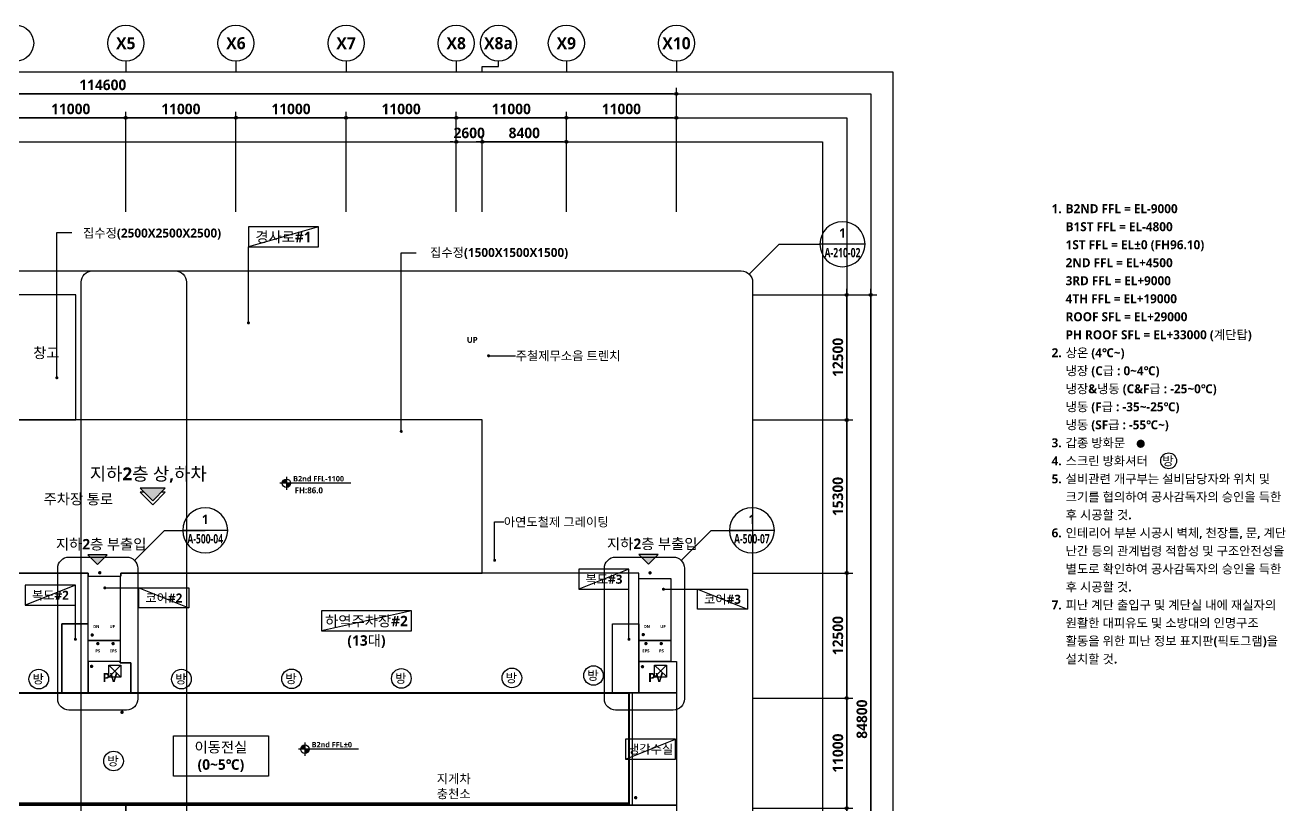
# Model space of a CAD drawing. Header units: millimetres. Extents: x 262941 to 188694772, y -170559 to 426415924.
# Drawn here: x 369335 to 495238, y 91756 to 169666 of the extents above; entities that cross this region are included whole.
import ezdxf
from ezdxf.enums import TextEntityAlignment as Align

# ---------------------------------------------------------------- set-up
doc = ezdxf.new("R2010")
doc.units = ezdxf.units.MM
doc.header["$LTSCALE"] = 400
doc.header["$MEASUREMENT"] = 0
doc.header["$PDSIZE"] = -10
doc.layers.get('0').update_dxf_attribs({"linetype": 'CONTINUOUS'})
doc.layers.get('Defpoints').update_dxf_attribs({"color": 153, "linetype": 'CONTINUOUS'})
for name, color, linetype in [('A-ANNO-ENT', 1, 'CONTINUOUS'), ('A-ANNO-GRA1', 7, 'CONTINUOUS'), ('A-ANNO-NOTE', 7, 'CONTINUOUS'), ('A-ANNO-PONT', 7, 'CONTINUOUS'), ('A-ANNO-TEXT1', 7, 'CONTINUOUS'), ('A-ANNO-TEXT2', 3, 'CONTINUOUS'), ('A-ANNO-TITL', 7, 'CONTINUOUS'), ('A-FLOR-MARK-ARCH', 1, 'CONTINUOUS'), ('A-ST-AXIS-BUB', 7, 'CONTINUOUS'), ('A-ST-AXIS-DIM', 7, 'CONTINUOUS'), ('AA-MKXS', 3, 'CONTINUOUS'), ('AA-MKXX', 3, 'CONTINUOUS'), ('heb', 240, 'CONTINUOUS')]:
    doc.layers.add(name, color=color, linetype=linetype)
doc.layers.add('Defpoint', color=161, linetype='CONTINUOUS', plot=False)
doc.layers.add('면적', color=210, linetype='CONTINUOUS', plot=False)
doc.styles.add('2020음성 1차', font='')
doc.styles.add('SAMOO', font='romans.shx', dxfattribs={"bigfont": 'whgtxt.shx'})
doc.styles.add('SH_대대리576', font='')
doc.styles.add('SH_진천_나눔', font='')
doc.styles.get('2020음성 1차').set_extended_font_data('NanumGothic', bold=True)
doc.styles.get('SH_대대리576').set_extended_font_data('NanumGothic', bold=True)
doc.styles.get('SH_진천_나눔').set_extended_font_data('NanumGothic', bold=True)
doc.dimstyles.new('SHP 600', dxfattribs={"dimscale": 300, "dimtxt": 3.5, "dimasz": 1, "dimexe": 2, "dimexo": 2, "dimgap": 1, "dimtad": 1, "dimdec": 0, "dimzin": 0, "dimdsep": 46, "dimtxsty": 'SH_대대리576', "dimblk": 'DIMDOT', "dimcen": 0.09, "dimclrt": 3, "dimadec": 0, "dimazin": 1, "dimtfac": 1, "dimtdec": 0, "dimtix": 1, "dimtmove": 2, "dimatfit": 0, "dimldrblk": 'DIMDOT', "dimfxl": 1, "dimtolj": 1, "dimtzin": 0, "dimarcsym": 0})

# ---------------------------------------------------------------- blocks, each defined once
blk = doc.blocks.new('DIMDOT')
at = {"color": 0}
blk.add_line((-2, 0), (2, 0), dxfattribs=at)
for radius in [0.5, 0.25]:
    blk.add_circle((0, 0), radius, dxfattribs=at)
blk = doc.blocks.new('*D73')
at = {"layer": 'A-ST-AXIS-DIM', "color": 0, "lineweight": -2, "transparency": 16777216}
for p, q in [((319782, 151016), (319782, 163416)), ((434082, 162816), (320082, 162816)), ((434382, 151016), (434382, 163416))]:
    blk.add_line(p, q, dxfattribs=at)
at = {"layer": 'Defpoints', "color": 0, "transparency": 16777216}
for p in [(319782, 162816), (319782, 150416), (434382, 150416)]:
    blk.add_point(p, dxfattribs=at)
at = {"layer": 'A-ST-AXIS-DIM', "color": 0, "linetype": 'ByBlock', "lineweight": -2, "transparency": 16777216, "xscale": 300, "yscale": 300, "zscale": 300, "rotation": 180}
blk.add_blockref('DIMDOT', (319782, 162816), dxfattribs=at)
at = {"layer": 'A-ST-AXIS-DIM', "color": 0, "linetype": 'ByBlock', "lineweight": -2, "transparency": 16777216, "xscale": 300, "yscale": 300, "zscale": 300}
blk.add_blockref('DIMDOT', (434382, 162816), dxfattribs=at)
at = {"layer": 'A-ST-AXIS-DIM', "color": 3, "transparency": 16777216, "insert": (377082, 163696), "char_height": 1050, "attachment_point": 5, "style": 'SH_대대리576'}
blk.add_mtext('\\A1;114600', dxfattribs=at)
blk = doc.blocks.new('*D77')
at = {"layer": 'A-ST-AXIS-DIM', "color": 0, "lineweight": -2, "transparency": 16777216}
for p, q in [((368382, 151016), (368382, 161016)), ((379082, 160416), (368682, 160416)), ((379382, 151016), (379382, 161016))]:
    blk.add_line(p, q, dxfattribs=at)
at = {"layer": 'Defpoints', "color": 0, "transparency": 16777216}
for p in [(368382, 160416), (368382, 150416), (379382, 150416)]:
    blk.add_point(p, dxfattribs=at)
at = {"layer": 'A-ST-AXIS-DIM', "color": 0, "linetype": 'ByBlock', "lineweight": -2, "transparency": 16777216, "xscale": 300, "yscale": 300, "zscale": 300, "rotation": 180}
blk.add_blockref('DIMDOT', (368382, 160416), dxfattribs=at)
at = {"layer": 'A-ST-AXIS-DIM', "color": 0, "linetype": 'ByBlock', "lineweight": -2, "transparency": 16777216, "xscale": 300, "yscale": 300, "zscale": 300}
blk.add_blockref('DIMDOT', (379382, 160416), dxfattribs=at)
at = {"layer": 'A-ST-AXIS-DIM', "color": 3, "transparency": 16777216, "insert": (373882, 161292), "char_height": 1050, "attachment_point": 5, "style": 'SH_대대리576'}
blk.add_mtext('\\A1;11000', dxfattribs=at)
blk = doc.blocks.new('*D78')
at = {"layer": 'A-ST-AXIS-DIM', "color": 0, "lineweight": -2, "transparency": 16777216}
for p, q in [((379382, 151016), (379382, 161016)), ((390082, 160416), (379682, 160416)), ((390382, 151016), (390382, 161016))]:
    blk.add_line(p, q, dxfattribs=at)
at = {"layer": 'Defpoints', "color": 0, "transparency": 16777216}
for p in [(379382, 160416), (379382, 150416), (390382, 150416)]:
    blk.add_point(p, dxfattribs=at)
at = {"layer": 'A-ST-AXIS-DIM', "color": 0, "linetype": 'ByBlock', "lineweight": -2, "transparency": 16777216, "xscale": 300, "yscale": 300, "zscale": 300, "rotation": 180}
blk.add_blockref('DIMDOT', (379382, 160416), dxfattribs=at)
at = {"layer": 'A-ST-AXIS-DIM', "color": 0, "linetype": 'ByBlock', "lineweight": -2, "transparency": 16777216, "xscale": 300, "yscale": 300, "zscale": 300}
blk.add_blockref('DIMDOT', (390382, 160416), dxfattribs=at)
at = {"layer": 'A-ST-AXIS-DIM', "color": 3, "transparency": 16777216, "insert": (384882, 161292), "char_height": 1050, "attachment_point": 5, "style": 'SH_대대리576'}
blk.add_mtext('\\A1;11000', dxfattribs=at)
blk = doc.blocks.new('*D79')
at = {"layer": 'A-ST-AXIS-DIM', "color": 0, "lineweight": -2, "transparency": 16777216}
for p, q in [((390382, 151016), (390382, 161016)), ((401082, 160416), (390682, 160416)), ((401382, 151016), (401382, 161016))]:
    blk.add_line(p, q, dxfattribs=at)
at = {"layer": 'Defpoints', "color": 0, "transparency": 16777216}
for p in [(390382, 160416), (390382, 150416), (401382, 150416)]:
    blk.add_point(p, dxfattribs=at)
at = {"layer": 'A-ST-AXIS-DIM', "color": 0, "linetype": 'ByBlock', "lineweight": -2, "transparency": 16777216, "xscale": 300, "yscale": 300, "zscale": 300, "rotation": 180}
blk.add_blockref('DIMDOT', (390382, 160416), dxfattribs=at)
at = {"layer": 'A-ST-AXIS-DIM', "color": 0, "linetype": 'ByBlock', "lineweight": -2, "transparency": 16777216, "xscale": 300, "yscale": 300, "zscale": 300}
blk.add_blockref('DIMDOT', (401382, 160416), dxfattribs=at)
at = {"layer": 'A-ST-AXIS-DIM', "color": 3, "transparency": 16777216, "insert": (395882, 161292), "char_height": 1050, "attachment_point": 5, "style": 'SH_대대리576'}
blk.add_mtext('\\A1;11000', dxfattribs=at)
blk = doc.blocks.new('*D80')
at = {"layer": 'A-ST-AXIS-DIM', "color": 0, "lineweight": -2, "transparency": 16777216}
for p, q in [((401382, 151016), (401382, 161016)), ((412082, 160416), (401682, 160416)), ((412382, 151016), (412382, 161016))]:
    blk.add_line(p, q, dxfattribs=at)
at = {"layer": 'Defpoints', "color": 0, "transparency": 16777216}
for p in [(401382, 160416), (401382, 150416), (412382, 150416)]:
    blk.add_point(p, dxfattribs=at)
at = {"layer": 'A-ST-AXIS-DIM', "color": 0, "linetype": 'ByBlock', "lineweight": -2, "transparency": 16777216, "xscale": 300, "yscale": 300, "zscale": 300, "rotation": 180}
blk.add_blockref('DIMDOT', (401382, 160416), dxfattribs=at)
at = {"layer": 'A-ST-AXIS-DIM', "color": 0, "linetype": 'ByBlock', "lineweight": -2, "transparency": 16777216, "xscale": 300, "yscale": 300, "zscale": 300}
blk.add_blockref('DIMDOT', (412382, 160416), dxfattribs=at)
at = {"layer": 'A-ST-AXIS-DIM', "color": 3, "transparency": 16777216, "insert": (406882, 161292), "char_height": 1050, "attachment_point": 5, "style": 'SH_대대리576'}
blk.add_mtext('\\A1;11000', dxfattribs=at)
blk = doc.blocks.new('*D81')
at = {"layer": 'A-ST-AXIS-DIM', "color": 0, "lineweight": -2, "transparency": 16777216}
for p, q in [((412382, 151016), (412382, 161016)), ((423082, 160416), (412682, 160416)), ((423382, 151016), (423382, 161016))]:
    blk.add_line(p, q, dxfattribs=at)
at = {"layer": 'Defpoints', "color": 0, "transparency": 16777216}
for p in [(412382, 160416), (412382, 150416), (423382, 150416)]:
    blk.add_point(p, dxfattribs=at)
at = {"layer": 'A-ST-AXIS-DIM', "color": 0, "linetype": 'ByBlock', "lineweight": -2, "transparency": 16777216, "xscale": 300, "yscale": 300, "zscale": 300, "rotation": 180}
blk.add_blockref('DIMDOT', (412382, 160416), dxfattribs=at)
at = {"layer": 'A-ST-AXIS-DIM', "color": 0, "linetype": 'ByBlock', "lineweight": -2, "transparency": 16777216, "xscale": 300, "yscale": 300, "zscale": 300}
blk.add_blockref('DIMDOT', (423382, 160416), dxfattribs=at)
at = {"layer": 'A-ST-AXIS-DIM', "color": 3, "transparency": 16777216, "insert": (417882, 161292), "char_height": 1050, "attachment_point": 5, "style": 'SH_대대리576'}
blk.add_mtext('\\A1;11000', dxfattribs=at)
blk = doc.blocks.new('*D82')
at = {"layer": 'A-ST-AXIS-DIM', "color": 0, "lineweight": -2, "transparency": 16777216}
for p, q in [((423382, 151016), (423382, 161016)), ((434082, 160416), (423682, 160416)), ((434382, 151016), (434382, 161016))]:
    blk.add_line(p, q, dxfattribs=at)
at = {"layer": 'Defpoints', "color": 0, "transparency": 16777216}
for p in [(423382, 160416), (423382, 150416), (434382, 150416)]:
    blk.add_point(p, dxfattribs=at)
at = {"layer": 'A-ST-AXIS-DIM', "color": 0, "linetype": 'ByBlock', "lineweight": -2, "transparency": 16777216, "xscale": 300, "yscale": 300, "zscale": 300, "rotation": 180}
blk.add_blockref('DIMDOT', (423382, 160416), dxfattribs=at)
at = {"layer": 'A-ST-AXIS-DIM', "color": 0, "linetype": 'ByBlock', "lineweight": -2, "transparency": 16777216, "xscale": 300, "yscale": 300, "zscale": 300}
blk.add_blockref('DIMDOT', (434382, 160416), dxfattribs=at)
at = {"layer": 'A-ST-AXIS-DIM', "color": 3, "transparency": 16777216, "insert": (428882, 161292), "char_height": 1050, "attachment_point": 5, "style": 'SH_대대리576'}
blk.add_mtext('\\A1;11000', dxfattribs=at)
blk = doc.blocks.new('A-ST-AXIS-BUB-1')
at = {"layer": 'A-ST-AXIS-BUB'}
blk.add_line((0, 350), (0, 0), dxfattribs=at)
blk.add_circle((0, 950), 600, dxfattribs=at)
blk = doc.blocks.new('*D86')
at = {"layer": 'A-ST-AXIS-DIM', "color": 0, "lineweight": -2, "transparency": 16777216}
for p, q in [((441982, 142716), (451982, 142716)), ((451382, 130516), (451382, 142416)), ((441982, 130216), (451982, 130216))]:
    blk.add_line(p, q, dxfattribs=at)
at = {"layer": 'Defpoints', "color": 0, "transparency": 16777216}
for p in [(441382, 142716), (451382, 142716), (441382, 130216)]:
    blk.add_point(p, dxfattribs=at)
at = {"layer": 'A-ST-AXIS-DIM', "color": 0, "linetype": 'ByBlock', "lineweight": -2, "transparency": 16777216, "xscale": 300, "yscale": 300, "zscale": 300}
for p, rotation in [((451382, 142716), 90), ((451382, 130216), 270)]:
    blk.add_blockref('DIMDOT', p, dxfattribs=dict(at, rotation=rotation))
at = {"layer": 'A-ST-AXIS-DIM', "color": 3, "transparency": 16777216, "insert": (450503, 136466), "char_height": 1050, "attachment_point": 5, "rotation": 90, "style": 'SH_대대리576'}
blk.add_mtext('\\A1;12500', dxfattribs=at)
blk = doc.blocks.new('*D87')
at = {"layer": 'A-ST-AXIS-DIM', "color": 0, "lineweight": -2, "transparency": 16777216}
for p, q in [((441982, 130216), (451982, 130216)), ((451382, 115216), (451382, 129916)), ((441982, 114916), (451982, 114916))]:
    blk.add_line(p, q, dxfattribs=at)
at = {"layer": 'Defpoints', "color": 0, "transparency": 16777216}
for p in [(441382, 130216), (451382, 130216), (441382, 114916)]:
    blk.add_point(p, dxfattribs=at)
at = {"layer": 'A-ST-AXIS-DIM', "color": 0, "linetype": 'ByBlock', "lineweight": -2, "transparency": 16777216, "xscale": 300, "yscale": 300, "zscale": 300}
for p, rotation in [((451382, 130216), 90), ((451382, 114916), 270)]:
    blk.add_blockref('DIMDOT', p, dxfattribs=dict(at, rotation=rotation))
at = {"layer": 'A-ST-AXIS-DIM', "color": 3, "transparency": 16777216, "insert": (450502, 122566), "char_height": 1050, "attachment_point": 5, "rotation": 90, "style": 'SH_대대리576'}
blk.add_mtext('\\A1;15300', dxfattribs=at)
blk = doc.blocks.new('*D88')
at = {"layer": 'A-ST-AXIS-DIM', "color": 0, "lineweight": -2, "transparency": 16777216}
for p, q in [((441982, 114916), (451982, 114916)), ((451382, 102716), (451382, 114616)), ((441982, 102416), (451982, 102416))]:
    blk.add_line(p, q, dxfattribs=at)
at = {"layer": 'Defpoints', "color": 0, "transparency": 16777216}
for p in [(441382, 114916), (451382, 114916), (441382, 102416)]:
    blk.add_point(p, dxfattribs=at)
at = {"layer": 'A-ST-AXIS-DIM', "color": 0, "linetype": 'ByBlock', "lineweight": -2, "transparency": 16777216, "xscale": 300, "yscale": 300, "zscale": 300}
for p, rotation in [((451382, 114916), 90), ((451382, 102416), 270)]:
    blk.add_blockref('DIMDOT', p, dxfattribs=dict(at, rotation=rotation))
at = {"layer": 'A-ST-AXIS-DIM', "color": 3, "transparency": 16777216, "insert": (450503, 108666), "char_height": 1050, "attachment_point": 5, "rotation": 90, "style": 'SH_대대리576'}
blk.add_mtext('\\A1;12500', dxfattribs=at)
blk = doc.blocks.new('*D89')
at = {"layer": 'A-ST-AXIS-DIM', "color": 0, "lineweight": -2, "transparency": 16777216}
for p, q in [((441982, 102416), (451982, 102416)), ((451382, 91716), (451382, 102116)), ((441982, 91416), (451982, 91416))]:
    blk.add_line(p, q, dxfattribs=at)
at = {"layer": 'Defpoints', "color": 0, "transparency": 16777216}
for p in [(441382, 102416), (451382, 102416), (441382, 91416)]:
    blk.add_point(p, dxfattribs=at)
at = {"layer": 'A-ST-AXIS-DIM', "color": 0, "linetype": 'ByBlock', "lineweight": -2, "transparency": 16777216, "xscale": 300, "yscale": 300, "zscale": 300}
for p, rotation in [((451382, 102416), 90), ((451382, 91416), 270)]:
    blk.add_blockref('DIMDOT', p, dxfattribs=dict(at, rotation=rotation))
at = {"layer": 'A-ST-AXIS-DIM', "color": 3, "transparency": 16777216, "insert": (450506, 96916), "char_height": 1050, "attachment_point": 5, "rotation": 90, "style": 'SH_대대리576'}
blk.add_mtext('\\A1;11000', dxfattribs=at)
blk = doc.blocks.new('*D90')
at = {"layer": 'A-ST-AXIS-DIM', "color": 0, "lineweight": -2, "transparency": 16777216}
for p, q in [((441982, 91416), (451982, 91416)), ((451382, 80716), (451382, 91116)), ((441982, 80416), (451982, 80416))]:
    blk.add_line(p, q, dxfattribs=at)
at = {"layer": 'Defpoints', "color": 0, "transparency": 16777216}
for p in [(441382, 91416), (451382, 91416), (441382, 80416)]:
    blk.add_point(p, dxfattribs=at)
at = {"layer": 'A-ST-AXIS-DIM', "color": 0, "linetype": 'ByBlock', "lineweight": -2, "transparency": 16777216, "xscale": 300, "yscale": 300, "zscale": 300}
for p, rotation in [((451382, 91416), 90), ((451382, 80416), 270)]:
    blk.add_blockref('DIMDOT', p, dxfattribs=dict(at, rotation=rotation))
at = {"layer": 'A-ST-AXIS-DIM', "color": 3, "transparency": 16777216, "insert": (450506, 85916), "char_height": 1050, "attachment_point": 5, "rotation": 90, "style": 'SH_대대리576'}
blk.add_mtext('\\A1;11000', dxfattribs=at)
blk = doc.blocks.new('*D93')
at = {"layer": 'A-ST-AXIS-DIM', "color": 0, "lineweight": -2, "transparency": 16777216}
for p, q in [((441982, 142716), (454382, 142716)), ((453782, 58216), (453782, 142416)), ((441982, 57916), (454382, 57916))]:
    blk.add_line(p, q, dxfattribs=at)
at = {"layer": 'Defpoints', "color": 0, "transparency": 16777216}
for p in [(441382, 142716), (453782, 142716), (441382, 57916)]:
    blk.add_point(p, dxfattribs=at)
at = {"layer": 'A-ST-AXIS-DIM', "color": 0, "linetype": 'ByBlock', "lineweight": -2, "transparency": 16777216, "xscale": 300, "yscale": 300, "zscale": 300}
for p, rotation in [((453782, 142716), 90), ((453782, 57916), 270)]:
    blk.add_blockref('DIMDOT', p, dxfattribs=dict(at, rotation=rotation))
at = {"layer": 'A-ST-AXIS-DIM', "color": 3, "transparency": 16777216, "insert": (452902, 100316), "char_height": 1050, "attachment_point": 5, "rotation": 90, "style": 'SH_대대리576'}
blk.add_mtext('\\A1;84800', dxfattribs=at)
blk = doc.blocks.new('G$C3CD03619')
at = {"layer": 'A-ANNO-GRA1'}
blk.add_circle((11731, 792), 792, dxfattribs=at)
at = {"layer": 'A-FLOR-MARK-ARCH', "const_width": 408}
blk.add_lwpolyline([(8743, 2498, 1), (9152, 2498, 1)], format="xyb", close=True, dxfattribs=at)
at = {"layer": 'A-ANNO-NOTE', "style": 'SH_대대리576'}
blk.add_text('방', height=900, dxfattribs=at).set_placement((11108, 342))
at = {"layer": 'A-ANNO-TITL', "style": 'SH_대대리576'}
for s, p in [('1.', (547, 25992)), ('2.', (547, 11592)), ('3.', (547, 2592)), ('4.', (547, 792)), ('5.', (547, -1008)), ('6.', (547, -6408)), ('7.', (547, -13608))]:
    blk.add_text(s, height=900, dxfattribs=at).set_placement(p, align=Align.MIDDLE_CENTER)
for s, p in [('B2ND FFL = EL-9000', (1447, 25992)), ('B1ST FFL = EL-4800', (1447, 24192)), ('1ST FFL = EL%%p0 (FH96.10)', (1447, 22392)), ('2ND FFL = EL+4500', (1447, 20592)), ('3RD FFL = EL+9000', (1447, 18792)), ('4TH FFL = EL+19000', (1447, 16992)), ('ROOF SFL = EL+29000', (1447, 15192)), ('PH ROOF SFL = EL+33000 (계단탑)', (1447, 13392)), ('상온 (4℃~)', (1447, 11592)), ('냉장 (C급 : 0~4℃)', (1447, 9792)), ('냉장&냉동 (C&F급 : -25~0℃)', (1447, 7992)), ('냉동 (F급 : -35~-25℃)', (1447, 6192)), ('냉동 (SF급 : -55℃~)', (1447, 4392)), ('갑종 방화문', (1447, 2592)), ('스크린 방화셔터', (1447, 792)), ('설비관련 개구부는 설비담당자와 위치 및', (1447, -1008)), ('크기를 협의하여 공사감독자의 승인을 득한', (1447, -2808)), ('후 시공할 것.', (1447, -4608)), ('인테리어 부분 시공시 벽체, 천장틀, 문, 계단', (1447, -6408)), ('난간 등의 관계법령 적합성 및 구조안전성을', (1447, -8208)), ('별도로 확인하여 공사감독자의 승인을 득한', (1447, -10008)), ('후 시공할 것.', (1447, -11808)), ('피난 계단 출입구 및 계단실 내에 재실자의', (1447, -13608)), ('원활한 대피유도 및 소방대의 인명구조', (1447, -15408)), ('활동을 위한 피난 정보 표지판(픽토그램)을', (1447, -17208)), ('설치할 것.', (1447, -19008))]:
    blk.add_text(s, height=900, dxfattribs=at).set_placement(p, align=Align.MIDDLE_LEFT)
blk = doc.blocks.new('*U168')
at = {"layer": 'AA-MKXS', "color": 3, "linetype": 'Continuous', "ltscale": 5}
blk.add_line((-5.999976, 0), (5.999976, 0), dxfattribs=at)
blk.add_circle((0, 0), 5.999976, dxfattribs=at)
at = {"layer": 'AA-MKXS', "style": 'SAMOO', "width": 0.85}
blk.add_attdef('ViewNUM', text='', height=2.5, dxfattribs=at).set_placement((0, 1), align=Align.BOTTOM_CENTER)
blk.add_attdef('SheetNUM', text='', height=2.5, dxfattribs=at).set_placement((0, -1), align=Align.TOP_CENTER)
blk = doc.blocks.new('G$CE9562CCE')
at = {"layer": 'A-ANNO-PONT'}
for points in [[(1814, 2981, 0.4142136), (648, 1814), (1814, 1814)], [(1814, 648, 0.4142136), (2981, 1814), (1814, 1814)]]:
    blk.add_hatch(color=256, dxfattribs=at).paths.add_polyline_path(points)
for p, q in [((1814, 3629), (1814, 0)), ((19728, 1814), (0, 1814))]:
    blk.add_line(p, q, dxfattribs=at)
blk.add_circle((1814, 1814), 1166, dxfattribs=at)
at = {"style": 'SH_대대리576'}
blk.add_attdef('레벨', (3696, 2314), '', height=1500, dxfattribs=at)
blk = doc.blocks.new('G$CF757CB8B')
at = {"layer": 'A-ANNO-PONT'}
for points in [[(1814, 2981, 0.4142136), (648, 1814), (1814, 1814)], [(1814, 648, 0.4142136), (2981, 1814), (1814, 1814)]]:
    blk.add_hatch(color=256, dxfattribs=at).paths.add_polyline_path(points)
for p, q in [((1814, 3629), (1814, 0)), ((16728, 1814), (0, 1814))]:
    blk.add_line(p, q, dxfattribs=at)
blk.add_circle((1814, 1814), 1166, dxfattribs=at)
at = {"style": 'SH_대대리576'}
blk.add_attdef('레벨', (3696, 2314), '', height=1500, dxfattribs=at)
blk = doc.blocks.new('*U236')
at = {"layer": 'AA-MKXS', "color": 3, "linetype": 'Continuous', "ltscale": 5}
blk.add_line((-5.999976, 0), (5.999976, 0), dxfattribs=at)
blk.add_circle((0, 0), 5.999976, dxfattribs=at)
at = {"layer": 'AA-MKXS', "style": 'SAMOO', "width": 0.85}
blk.add_attdef('ViewNUM', text='', height=2.5, dxfattribs=at).set_placement((0, 1), align=Align.BOTTOM_CENTER)
blk.add_attdef('SheetNUM', text='', height=2.5, dxfattribs=at).set_placement((0, -1), align=Align.TOP_CENTER)
blk = doc.blocks.new('*D182')
at = {"layer": 'A-ST-AXIS-DIM', "color": 0, "lineweight": -2, "transparency": 16777216}
for p, q in [((412082, 158016), (411782, 158016)), ((412382, 151016), (412382, 158616)), ((412382, 158016), (414982, 158016)), ((414982, 151016), (414982, 158616)), ((415282, 158016), (415582, 158016))]:
    blk.add_line(p, q, dxfattribs=at)
at = {"layer": 'Defpoints', "color": 0, "transparency": 16777216}
for p in [(414982, 158016), (412382, 150416), (414982, 150416)]:
    blk.add_point(p, dxfattribs=at)
at = {"layer": 'A-ST-AXIS-DIM', "color": 0, "linetype": 'ByBlock', "lineweight": -2, "transparency": 16777216, "xscale": 300, "yscale": 300, "zscale": 300}
blk.add_blockref('DIMDOT', (412382, 158016), dxfattribs=at)
at = {"layer": 'A-ST-AXIS-DIM', "color": 0, "linetype": 'ByBlock', "lineweight": -2, "transparency": 16777216, "xscale": 300, "yscale": 300, "zscale": 300, "rotation": 180}
blk.add_blockref('DIMDOT', (414982, 158016), dxfattribs=at)
at = {"layer": 'A-ST-AXIS-DIM', "color": 3, "transparency": 16777216, "insert": (413682, 158896), "char_height": 1050, "attachment_point": 5, "style": 'SH_대대리576'}
blk.add_mtext('\\A1;2600', dxfattribs=at)
blk = doc.blocks.new('*D183')
at = {"layer": 'A-ST-AXIS-DIM', "color": 0, "lineweight": -2, "transparency": 16777216}
for p, q in [((414982, 151016), (414982, 158616)), ((423082, 158016), (415282, 158016)), ((423382, 151016), (423382, 158616))]:
    blk.add_line(p, q, dxfattribs=at)
at = {"layer": 'Defpoints', "color": 0, "transparency": 16777216}
for p in [(414982, 158016), (414982, 150416), (423382, 150416)]:
    blk.add_point(p, dxfattribs=at)
at = {"layer": 'A-ST-AXIS-DIM', "color": 0, "linetype": 'ByBlock', "lineweight": -2, "transparency": 16777216, "xscale": 300, "yscale": 300, "zscale": 300, "rotation": 180}
blk.add_blockref('DIMDOT', (414982, 158016), dxfattribs=at)
at = {"layer": 'A-ST-AXIS-DIM', "color": 0, "linetype": 'ByBlock', "lineweight": -2, "transparency": 16777216, "xscale": 300, "yscale": 300, "zscale": 300}
blk.add_blockref('DIMDOT', (423382, 158016), dxfattribs=at)
at = {"layer": 'A-ST-AXIS-DIM', "color": 3, "transparency": 16777216, "insert": (419182, 158896), "char_height": 1050, "attachment_point": 5, "style": 'SH_대대리576'}
blk.add_mtext('\\A1;8400', dxfattribs=at)
blk = doc.blocks.new('G$C67953E58')
at = {"layer": '면적'}
for points in [[(95200, 72300), (54600, 72300), (54600, 84800), (48600, 84800), (0, 84800), (0, 46000), (1300, 46000), (1800, 46000), (13000, 46000), (13000, 40100), (15100, 40100), (15100, 48150), (16150, 48150), (16150, 50250), (16150, 56700), (19350, 56700), (19350, 56700), (19350, 57000), (55850, 57000), (55850, 56700), (55850, 56700), (59100, 56700), (59100, 57000), (95200, 57000)], [(16150, 56700), (19350, 56700), (19350, 50250), (16150, 50250)], [(19350, 56700), (19350, 51920), (22000, 51920), (22000, 45000), (53200, 45000), (53200, 51920), (55850, 51920), (55850, 56700), (55850, 56700), (55850, 57000), (19350, 57000), (19350, 56700)], [(55850, 56700), (59050, 56700), (59050, 50250), (55850, 50250)], [(59100, 57000), (59100, 56700), (59050, 56700), (59050, 48025), (60100, 48025), (60100, 45000), (108200, 45000), (108200, 51920), (110850, 51920), (110850, 56450), (110850, 56450), (110850, 57000)], [(110850, 56450), (114050, 56450), (114050, 50250), (110850, 50250)], [(17570, 42890), (17570, 44250), (19350, 44250), (19350, 51920), (22000, 51920), (22000, 45000), (22000, 45000), (22000, 42890), (19350, 42890), (19350, 42890)], [(53200, 45025), (55850, 45025), (55850, 51920), (53200, 51920)], [(110850, 45025), (108200, 45025), (108200, 51920), (110850, 51920)], [(19350, 48150), (16150, 48150), (16150, 50250), (19350, 50250)], [(55850, 50250), (59050, 50250), (59050, 48150), (55850, 48150)], [(110850, 50250), (114050, 50250), (114050, 48150), (110850, 48150)], [(15100, 48150), (19350, 48150), (19350, 45000), (17570, 45000), (17570, 42890), (19350, 42890), (19350, 39090), (15100, 39090)], [(55850, 48150), (55850, 45025), (60100, 45025), (60100, 48025), (59050, 48025), (59050, 48150)], [(110850, 48150), (114600, 48150), (114600, 45025), (110850, 45025)], [(0, 40100), (0, 34000), (5100, 34000), (5100, 40100), (13000, 40100), (13000, 46000), (1800, 46000), (1800, 40100)], [(17570, 45000), (19350, 45000), (19350, 44250), (17570, 44250)], [(19350, 33800), (19350, 42890), (22000, 42890), (22000, 45000), (53200, 45000), (53200, 45025), (60100, 45025), (60100, 45000), (108200, 45000), (108200, 45025), (114600, 45025), (114600, 33800)], [(110200, 45025), (114600, 45025), (114600, 33800), (110200, 33800)], [(5100, 40100), (15100, 40100), (15100, 37200), (5100, 37200)], [(15100, 39090), (19350, 39090), (19350, 33800), (15100, 33800)], [(0, 34000), (0, 21700), (5100, 21700), (5100, 20400), (7300, 20400), (7300, 37200), (5100, 37200), (5100, 34000), (0, 34000)], [(7700, 17200), (7700, 20200), (7300, 20200), (7300, 37200), (15100, 37200), (15100, 17200)], [(15100, 33800), (59600, 33800), (59600, 12200), (58300, 12200), (58300, 8850), (55850, 8850), (55850, 0), (19350, 0), (19350, 10950), (15600, 10950), (15600, 11500), (15100, 11500)], [(59600, 33800), (114600, 33800), (114600, 11500), (103600, 0), (59050, 0), (59050, 8850), (59225, 8850), (59225, 11500), (59600, 11500)], [(7700, 17200), (15100, 17200), (15100, 11600), (7700, 11600), (7700, 17200)], [(58300, 8850), (59225, 8850), (59225, 11500), (59600, 11500), (59600, 12200), (58300, 12200)], [(18400, 10950), (16150, 10950), (16150, 550), (19350, 550), (19350, 6750), (18400, 6750)], [(59050, 550), (55850, 550), (55850, 8850), (59050, 8850)]]:
    blk.add_lwpolyline(points, close=True, dxfattribs=at)
blk.add_lwpolyline([(54600, 72300), (15600, 72300), (15600, 57000), (16150, 57000), (16150, 56700)], dxfattribs=at)

msp = doc.modelspace()

# ---------------------------------------------------------------- hatches: boundary and pattern name
at = {"layer": 'A-ANNO-ENT'}
for points in [[(380808, 123403.5), (383324.8, 123403.5), (382066.4, 122145.1)], [(375584.4, 116737.3), (377520.4, 116737.3), (376552.4, 115769.3)], [(430626.7, 116779), (432562.7, 116779), (431594.7, 115811)]]:
    msp.add_hatch(color=256, dxfattribs=at).paths.add_polyline_path(points)

# ---------------------------------------------------------------- linework, layer by layer
for p, q in [((378875, 105696.9, 206000), (377675, 104496.9, 206000)), ((377675, 105696.9, 206000), (378875, 104496.9, 206000)), ((433392.2, 105720.8, 309000), (432192.2, 104520.8, 309000)), ((432192.2, 105720.8, 309000), (433392.2, 104580.8, 309000))]:
    msp.add_line(p, q)
for points in [[(372496.8, 148952.1), (373996.8, 148952.1)], [(335931.8, 114616.3), (335931.8, 114916.3), (335381.8, 114916.3), (335381.8, 130216.3), (374381.8, 130216.3)]]:
    msp.add_lwpolyline(points)
at = {"const_width": 150}
msp.add_lwpolyline([(415542.1, 136629.3, 1), (415692.1, 136629.3, 1)], format="xyb", close=True, dxfattribs=at)
for points, elevation in [([(377675, 105696.9), (378875, 105696.9), (378875, 104496.9), (377675, 104496.9)], 206000), ([(432192.2, 105720.8), (433392.2, 105720.8), (433392.2, 104520.8), (432192.2, 104520.8)], 309000)]:
    msp.add_lwpolyline(points, close=True, dxfattribs=dict(elevation=elevation))
at = {"layer": 'A-ANNO-ENT'}
for points in [[(383324.8, 123403.5), (380808, 123403.5), (382066.4, 122145.1)], [(377520.4, 116737.3), (375584.4, 116737.3), (376552.4, 115769.3)], [(432562.7, 116779), (430626.7, 116779), (431594.7, 115811)]]:
    msp.add_lwpolyline(points, close=True, dxfattribs=at)
msp.add_lwpolyline([(381227.4, 122984), (380808, 122984), (382066.4, 121725.6), (383324.8, 122984), (382905.3, 122984)], dxfattribs=at)
at = {"layer": 'A-ANNO-GRA1'}
for points in [[(372496.8, 134431.3), (372496.8, 148952.1)], [(391631.8, 139916.3), (391631.8, 147519.3)], [(406891.8, 129076.3), (406891.8, 146904.8)], [(406891.8, 146904.8), (408391.8, 146904.8)], [(415617.1, 136629.3), (418317.5, 136629.3)], [(416222.5, 116195.3), (416222.5, 120022.7)], [(416222.5, 120022.7), (417132.5, 120022.7)], [(377289.4, 113431.4), (380684.4, 113431.4)], [(429639.1, 108296.5), (429639.1, 113293.7)], [(433082.9, 113302.4), (436477.9, 113302.4)], [(374345.8, 108296.5), (374345.8, 111691.5)]]:
    msp.add_lwpolyline(points, dxfattribs=at)
for points in [[(391631.8, 147519.3), (398631.8, 147519.3), (398631.8, 149519.3), (391631.8, 149519.3)], [(424639.1, 113293.7), (429639.1, 113293.7), (429639.1, 115293.7), (424639.1, 115293.7)], [(369345.8, 111691.5), (374345.8, 111691.5), (374345.8, 113691.5), (369345.8, 113691.5)], [(385684.4, 111431.4), (380684.4, 111431.4), (380684.4, 113431.4), (385684.4, 113431.4)], [(441477.9, 111302.4), (436477.9, 111302.4), (436477.9, 113302.4), (441477.9, 113302.4)], [(398919.3, 109127.2), (407919.3, 109127.2), (407919.3, 111127.2), (398919.3, 111127.2)], [(384130, 98632.1), (393630, 98632.1), (393630, 94632.1), (384130, 94632.1)], [(434294, 98325.4), (429294, 98325.4), (429294, 96325.4), (434294, 96325.4)]]:
    msp.add_lwpolyline(points, close=True, dxfattribs=at)
at = {"layer": 'A-ANNO-GRA1', "const_width": 150}
for points in [[(391631.8, 139841.3, 1), (391631.8, 139991.3, 1)], [(372421.8, 134431.3, 1), (372571.8, 134431.3, 1)], [(406816.8, 129076.3, 1), (406966.8, 129076.3, 1)], [(416147.5, 116195.3, 1), (416297.5, 116195.3, 1)], [(377289.4, 113506.4, 1), (377289.4, 113356.4, 1)], [(433082.9, 113377.4, 1), (433082.9, 113227.4, 1)], [(374270.8, 108296.5, 1), (374420.8, 108296.5, 1)], [(429564.1, 108296.5, 1), (429714.1, 108296.5, 1)]]:
    msp.add_lwpolyline(points, format="xyb", close=True, dxfattribs=at)
at = {"layer": 'A-ANNO-GRA1'}
for centre in [(370689.6, 104318.7), (384939.6, 104318.7), (395939.6, 104344.7), (406903, 104383), (417939.6, 104434.4), (426092.9, 104676.4), (378157, 96130.8)]:
    msp.add_circle(centre, 979.8, dxfattribs=at)
at = {"layer": 'A-FLOR-MARK-ARCH', "const_width": 168.8}
for points in [[(376700.3, 114944.8, 1), (376869, 114944.8, 1)], [(431662.6, 114936.7, 1), (431831.3, 114936.7, 1)], [(375939.3, 108722.7, 1), (376108.1, 108722.7, 1)], [(430974.2, 108768.6, 1), (431142.9, 108768.6, 1)], [(376502.1, 107868, 1), (376670.9, 107868, 1)], [(378029.5, 107866.3, 1), (378198.3, 107866.3, 1)], [(431244.8, 107868, 1), (431413.5, 107868, 1)], [(432772.8, 107866.3, 1), (432941.6, 107866.3, 1)], [(375881.9, 105592.7, 1), (376050.6, 105592.7, 1)], [(430902.1, 105554.8, 1), (431070.9, 105554.8, 1)], [(378918.5, 101000.7, 1), (379087.2, 101000.7, 1)], [(430390.8, 92465.5, -1), (430222, 92465.5, -1)]]:
    msp.add_lwpolyline(points, format="xyb", close=True, dxfattribs=at)
at = {"layer": 'A-ST-AXIS-BUB'}
msp.add_lwpolyline([(414981.8, 165016.3), (414981.8, 165541.3), (416604.7, 165541.3), (416604.7, 166066.3)], dxfattribs=at)
msp.add_circle((416604.7, 167866.3), 1800, dxfattribs=at)
at = {"layer": 'AA-MKXX', "lineweight": -2}
for points in [[(441652.3, 144786.8), (444645.3, 147779.8), (448713.5, 147779.8)], [(380252.3, 116186.8), (383245.3, 119179.8), (387313.5, 119179.8)], [(434852.3, 116186.8), (437845.3, 119179.8), (441913.5, 119179.8)]]:
    msp.add_lwpolyline(points, dxfattribs=at)
at = {"layer": 'AA-MKXX'}
for points in [[(384316.8, 145116.3, -0.41421356), (385441.8, 143991.3), (385441.8, 56641.3, -0.41421356), (384316.8, 55516.3), (318506.8, 55516.3, -0.41421356), (317381.8, 56641.3), (317381.8, 143991.3, -0.41421356), (318506.8, 145116.3)], [(440856.8, 145116.3, -0.41421356), (441981.8, 143991.3), (441981.8, 56641.3, -0.41421356), (440856.8, 55516.3), (376056.8, 55516.3, -0.41421356), (374931.8, 56641.3), (374931.8, 143991.3, -0.41421356), (376056.8, 145116.3)], [(379456.8, 116516.3, -0.41421356), (380581.8, 115391.3), (380581.8, 102341.3, -0.41421356), (379456.8, 101216.3), (373706.8, 101216.3, -0.41421356), (372581.8, 102341.3), (372581.8, 115391.3, -0.41421356), (373706.8, 116516.3)], [(434056.8, 116516.3, -0.41421356), (435181.8, 115391.3), (435181.8, 102341.3, -0.41421356), (434056.8, 101216.3), (428306.8, 101216.3, -0.41421356), (427181.8, 102341.3), (427181.8, 115391.3, -0.41421356), (428306.8, 116516.3)]]:
    msp.add_lwpolyline(points, format="xyb", close=True, dxfattribs=at)
at = {"layer": 'Defpoint'}
for p, q in [((398631.8, 149519.3), (391631.8, 147519.3)), ((429639.1, 115293.7), (424639.1, 113293.7)), ((374345.8, 113691.5), (369345.8, 111691.5)), ((380684.4, 113431.4), (385684.4, 111431.4)), ((436477.9, 113302.4), (441477.9, 111302.4)), ((407919.3, 111127.2), (398919.3, 109127.2)), ((429294, 96325.4), (434294, 98325.4))]:
    msp.add_line(p, q, dxfattribs=at)
for points in [[(455981.8, 36444.9), (284781.8, 36444.9), (284781.8, 165016.3), (455981.8, 165016.3)], [(453781.8, 38644.9), (286981.8, 38644.9), (286981.8, 162816.3), (453781.8, 162816.3)], [(451381.8, 41044.9), (289381.8, 41044.9), (289381.8, 160416.3), (451381.8, 160416.3)], [(448981.8, 43444.9), (291781.8, 43444.9), (291781.8, 158016.3), (448981.8, 158016.3)]]:
    msp.add_lwpolyline(points, close=True, dxfattribs=at)
at = {"layer": 'heb', "const_width": 200, "elevation": 103000}
msp.add_lwpolyline([(429631.8, 102916.3), (429631.8, 91895.3), (339481.8, 91895.3), (339481.8, 100781.3), (341781.8, 100781.3), (341806.8, 102916.3)], close=True, dxfattribs=at)

# ---------------------------------------------------------------- block references
for name, p in [('G$C3CD03619', (471802.4, 125338.9)), ('G$C67953E58', (319781.8, 57916.3))]:
    msp.add_blockref(name, p)
ref = msp.add_blockref('*U168', (450963.5, 147779.8), dxfattribs=dict(xscale=-375.0015000059622, yscale=375.0015000059622, zscale=375.0015000059622))
ref.add_attrib('SheetNUM', 'A-210-02', dxfattribs={"layer": 'AA-MKXS', "height": 937.5, "style": '2020음성 1차', "width": 0.7}).set_placement((450963.5, 147404.8), align=Align.TOP_CENTER)
ref.add_attrib('ViewNUM', '1', dxfattribs={"layer": 'AA-MKXS', "height": 937.5, "style": '2020음성 1차'}).set_placement((450963.5, 148154.8), align=Align.BOTTOM_CENTER)
at = {"xscale": 0.36, "yscale": 0.36, "zscale": 0.36}
for name, p, values in [('G$CE9562CCE', (394768.7, 123237.6), {'레벨': 'B2nd FFL-1100'}), ('G$CF757CB8B', (396614.6, 96662.2), {'레벨': 'B2nd FFL%%P0'})]:
    msp.add_blockref(name, p, dxfattribs=at).add_auto_attribs(values)
ref = msp.add_blockref('*U236', (387313.5, 119179.8), dxfattribs=dict(xscale=-375.0015000059622, yscale=375.0015000059622, zscale=375.0015000059622))
ref.add_attrib('SheetNUM', 'A-500-04', dxfattribs={"layer": 'AA-MKXS', "height": 930, "style": '2020음성 1차', "width": 0.7}).set_placement((387313.5, 118804.8, 103000), align=Align.TOP_CENTER)
ref.add_attrib('ViewNUM', '1', dxfattribs={"layer": 'AA-MKXS', "height": 930, "style": '2020음성 1차'}).set_placement((387313.5, 119554.8, 103000), align=Align.BOTTOM_CENTER)
ref = msp.add_blockref('*U168', (441913.5, 119179.8), dxfattribs=dict(xscale=-375.0015000059622, yscale=375.0015000059622, zscale=375.0015000059622))
ref.add_attrib('SheetNUM', 'A-500-07', dxfattribs={"layer": 'AA-MKXS', "height": 930, "style": '2020음성 1차', "width": 0.7}).set_placement((441913.5, 118804.8, 103000), align=Align.TOP_CENTER)
ref.add_attrib('ViewNUM', '1', dxfattribs={"layer": 'AA-MKXS', "height": 930, "style": '2020음성 1차'}).set_placement((441913.5, 119554.8, 103000), align=Align.BOTTOM_CENTER)
at = {"layer": 'A-ST-AXIS-BUB', "xscale": 3, "yscale": 3, "zscale": 3}
for p in [(368381.8, 165016.3), (379381.8, 165016.3), (390381.8, 165016.3), (401381.8, 165016.3), (412381.8, 165016.3), (423381.8, 165016.3), (434381.8, 165016.3)]:
    msp.add_blockref('A-ST-AXIS-BUB-1', p, dxfattribs=at)

# ---------------------------------------------------------------- texts
at = {"color": 1, "style": 'SH_대대리576'}
msp.add_text('FH:86.0', height=600, dxfattribs=at).set_placement((396253.2, 123184.9), align=Align.MIDDLE_LEFT)
at = {"layer": 'A-ANNO-TEXT1', "style": 'SH_대대리576'}
for s, p in [('X5', (379381.8, 167866.3)), ('X6', (390381.8, 167866.3)), ('X7', (401381.8, 167866.3)), ('X8', (412381.8, 167866.3)), ('X8a', (416604.7, 167866.3)), ('X9', (423381.8, 167866.3)), ('X10', (434381.8, 167866.3))]:
    msp.add_text(s, height=1200, dxfattribs=at).set_placement(p, align=Align.MIDDLE_CENTER)
at = {"layer": 'A-ANNO-TEXT1', "style": 'SH_진천_나눔'}
for s, height, p in [('집수정(2500X2500X2500)', 900, (382005.5, 148852.6)), ('집수정(1500X1500X1500)', 900, (416665.1, 146910.6)), ('UP', 600, (413981.8, 138216.3)), ('지하2층 상,하차', 1300, (381623.4, 124797.3)), ('지하2층 부출입', 1050, (376919.8, 117812.4)), ('지하2층 부출입', 1050, (431962.1, 117854.1)), ('DN', 300, (376431.8, 109566.3)), ('UP', 300, (378031.8, 109566.3)), ('DN', 300, (431431.8, 109566.3)), ('UP', 300, (433031.8, 109566.3)), ('(13대)', 1050, (403419.3, 108127.2)), ('PS', 300, (376581.8, 107141.3)), ('EPS', 300, (378131.8, 107141.3)), ('EPS', 300, (431331.8, 107141.3)), ('PS', 300, (432881.8, 107141.3)), ('PV', 900, (377806.8, 104478.8)), ('PV', 900, (432296.8, 104478.8))]:
    msp.add_text(s, height=height, dxfattribs=at).set_placement(p, align=Align.MIDDLE)
for s, p in [('주철제무소음 트렌치', (418317.5, 136629.3)), ('아연도철제 그레이팅', (417132.5, 120022.7))]:
    msp.add_text(s, height=900, dxfattribs=at).set_placement(p, align=Align.MIDDLE_LEFT)
for p in [(370072, 103875.9), (384322, 103875.9), (395322, 103901.9), (406285.4, 103940.1), (417322, 103991.5), (425475.3, 104233.6), (377539.4, 95688)]:
    msp.add_text('방', height=900, dxfattribs=at).set_placement(p)
at = {"layer": 'A-ANNO-TEXT2'}
for s, height, style, p in [('경사로#1', 1050, 'SH_진천_나눔', (395131.8, 148519.3)), ('창고', 1050, 'SH_진천_나눔', (371449.4, 136938.2)), ('복도#3', 900, 'SH_대대리576', (427139.1, 114293.7)), ('복도#2', 900, 'SH_대대리576', (371845.8, 112691.5)), ('코어#2', 900, 'SH_대대리576', (383184.4, 112431.4)), ('코어#3', 900, 'SH_대대리576', (438977.9, 112302.4)), ('하역주차장#2', 1050, 'SH_진천_나눔', (403419.3, 110127.2)), ('이동전실', 1050, 'SH_진천_나눔', (388880, 97528.8)), ('냉각수실', 900, 'SH_진천_나눔', (431794, 97325.4)), ('(0~5℃)', 1050, 'SH_진천_나눔', (388880, 95672.8))]:
    msp.add_text(s, height=height, dxfattribs=dict(at, style=style)).set_placement(p, align=Align.MIDDLE)
at = {"layer": 'A-ANNO-TEXT2', "style": 'SH_대대리576'}
msp.add_text('주차장 통로', height=1050, dxfattribs=at).set_placement((371172.7, 121783.1))
at = {"layer": 'Defpoint', "style": 'SH_대대리576'}
for s, p in [('지게차', (412134.6, 94368.4)), ('충천소', (412134.6, 92868.4))]:
    msp.add_text(s, height=900, dxfattribs=at).set_placement(p, align=Align.MIDDLE)

# ---------------------------------------------------------------- dimensions: what is measured, and where the dimension line sits
at = {"layer": 'A-ST-AXIS-DIM'}
for base, p1, p2, picture, middle in [((319781.8, 162816.3), (434381.8, 150416.3), (319781.8, 150416.3), '*D73', (377081.8, 163695.8)), ((368381.8, 160416.3), (379381.8, 150416.3), (368381.8, 150416.3), '*D77', (373881.8, 161292.1)), ((379381.8, 160416.3), (390381.8, 150416.3), (379381.8, 150416.3), '*D78', (384881.8, 161292.1)), ((390381.8, 160416.3), (401381.8, 150416.3), (390381.8, 150416.3), '*D79', (395881.8, 161292.1)), ((401381.8, 160416.3), (412381.8, 150416.3), (401381.8, 150416.3), '*D80', (406881.8, 161292.1)), ((412381.8, 160416.3), (423381.8, 150416.3), (412381.8, 150416.3), '*D81', (417881.8, 161292.1)), ((423381.8, 160416.3), (434381.8, 150416.3), (423381.8, 150416.3), '*D82', (428881.8, 161292.1))]:
    dim = msp.add_linear_dim(base=base, p1=p1, p2=p2, dimstyle='SHP 600', dxfattribs=at)
    dim.commit()
    dim.dimension.update_dxf_attribs({"geometry": picture, "text_midpoint": middle})
for base, p1, p2, angle, picture, middle in [((414981.8, 158016.3), (412381.8, 150416.3), (414981.8, 150416.3), 180, '*D182', (413681.8, 158895.8)), ((414981.8, 158016.3), (423381.8, 150416.3), (414981.8, 150416.3), 0, '*D183', (419181.8, 158895.8)), ((451381.8, 142716.3), (441381.8, 130216.3), (441381.8, 142716.3), 270, '*D86', (450503.1, 136466.3)), ((453781.8, 142716.3), (441381.8, 57916.3), (441381.8, 142716.3), 270, '*D93', (452902.4, 100316.3)), ((451381.8, 130216.3), (441381.8, 114916.3), (441381.8, 130216.3), 270, '*D87', (450502.4, 122566.3)), ((451381.8, 114916.3), (441381.8, 102416.3), (441381.8, 114916.3), 270, '*D88', (450503.1, 108666.3)), ((451381.8, 102416.3), (441381.8, 91416.3), (441381.8, 102416.3), 270, '*D89', (450506.1, 96916.3)), ((451381.8, 91416.3), (441381.8, 80416.3), (441381.8, 91416.3), 270, '*D90', (450506.1, 85916.3))]:
    dim = msp.add_linear_dim(base=base, p1=p1, p2=p2, angle=angle, dimstyle='SHP 600', dxfattribs=at)
    dim.commit()
    dim.dimension.update_dxf_attribs({"geometry": picture, "text_midpoint": middle})

doc.saveas('drawing.dxf')
